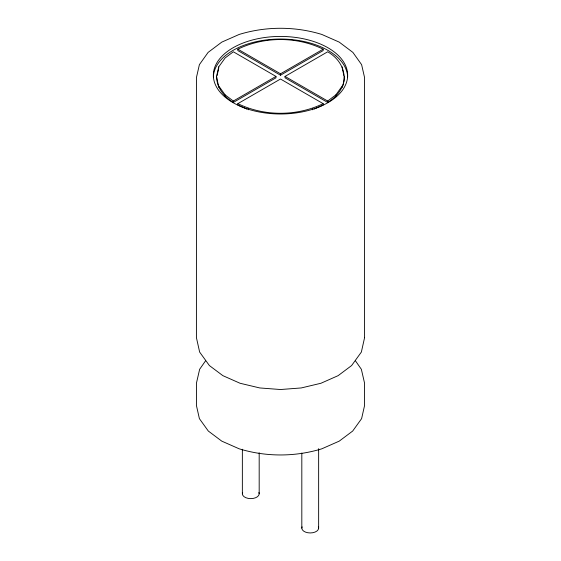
<?xml version="1.0" encoding="UTF-8"?>
<svg xmlns="http://www.w3.org/2000/svg" width="561" height="561" viewBox="0 0 561 561"><rect width="100%" height="100%" fill="white"/><g stroke="black" fill="none" stroke-linecap="round" stroke-linejoin="round"><path stroke-width="0.84" d="M216.567 76.415L218.741 66.857L225.129 57.958L233.327 51.787L275.977 76.415L275.977 77.818L233.327 102.446C224.091 96.899 216.609 87.572 216.567 76.415L218.741 87.376M217.107 75.433L218.559 69.066M342.259 87.376C347.694 72.944 340.604 59.207 327.673 51.787L285.023 76.415L285.023 77.818L327.673 102.446C336.909 96.899 344.391 87.572 344.433 76.415M327.673 102.446L327.673 101.036L335.871 94.872L342.259 85.966M205.642 360.702L199.639 369.292L196.455 383.079L196.413 405.442L199.393 418.639L208.299 431.03L221.756 441.128L239.133 448.793C265.97 457.012 295.03 457.012 321.867 448.793L339.244 441.128L352.701 431.03L361.607 418.639L364.587 405.442L364.545 383.079L361.361 369.292L355.358 360.702M233.327 102.446L233.327 101.036L275.977 76.415M237.85 49.179L280.5 73.8L323.15 49.179L323.15 50.588L280.5 75.209L237.85 50.588L237.85 49.179C264.196 36.339 296.804 36.339 323.15 49.179M237.85 105.054L237.85 103.652L280.5 79.024L323.15 103.652L323.15 105.054M237.85 103.652C264.196 116.492 296.804 116.492 323.15 103.652M313.992 109.115L322.386 105.398M238.614 105.398L247.008 109.115M285.023 76.415L327.673 101.036M218.741 85.966L225.129 94.872L233.327 101.036M342.441 69.066L343.893 75.433M342.259 66.857L342.259 68.267M335.871 94.872L335.871 96.275M318.641 448.674L318.641 528.097M312.47 108.378L312.47 109.788M301.818 453.036L301.818 528.097M280.5 73.8L280.5 75.209M259.182 452.741L259.182 493.764M248.53 108.378L248.53 109.788M242.359 449.256L242.359 493.764M225.129 94.872L225.129 96.275M218.741 66.857L218.741 68.267M258.894 492.509A8.408 4.853 0 0 1 250.767 498.624A8.408 4.853 0 0 1 242.647 492.509M318.353 526.835A8.408 4.853 0 0 1 310.233 532.95A8.408 4.853 0 0 1 302.106 526.835M213.355 76.983A67.166 38.779 0 0 1 280.5 39.046A67.166 38.779 0 0 1 347.645 76.983M364.587 337.638L361.361 352.07L351.6 365.569L338.143 375.646L320.941 383.261L301.25 387.946L280.5 389.523L259.75 387.946L240.059 383.261L222.857 375.646L209.4 365.569L199.639 352.07L196.413 337.638L196.441 77.53L199.393 64.641L208.103 52.411L221.805 42.103L239.182 34.445C265.984 26.227 295.016 26.227 321.818 34.445L339.195 42.103L352.897 52.411L361.607 64.641L364.559 77.53L364.587 337.638M246.917 108.792A67.166 38.779 0 0 0 347.666 75.209A67.166 38.779 0 0 0 246.917 41.633A67.166 38.779 0 0 0 246.917 108.792"/></g></svg>
